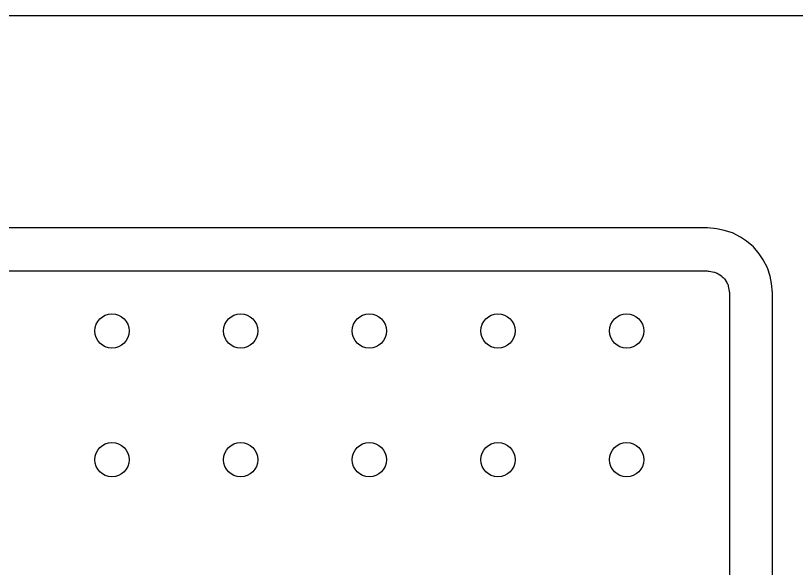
# Model space of a CAD drawing. Extents: x 1.67 to 6.2, y -5.98 to -1.89.
# Drawn here: x 2.6644 to 3.0228, y -2.1444 to -1.8907 of the extents above; entities that cross this region are included whole.
import ezdxf

# ---------------------------------------------------------------- set-up
doc = ezdxf.new("R2010")
doc.units = 0
doc.header["$MEASUREMENT"] = 0
doc.layers.add('BLACK', color=7, linetype='CONTINUOUS')

msp = doc.modelspace()

# ---------------------------------------------------------------- linework, layer by layer
at = {"layer": 'BLACK', "linetype": 'CONTINUOUS'}
for p, q in [((1.8113, -1.89075), (6.06174, -1.89075)), ((2.98204, -1.98819), (2.48463, -1.98819)), ((2.98636, -1.98861), (2.98204, -1.98819)), ((2.98965, -1.98927), (2.98636, -1.98861)), ((2.99357, -1.99046), (2.98965, -1.98927)), ((2.99719, -1.99239), (2.99357, -1.99046)), ((2.99998, -1.99426), (2.99719, -1.99239)), ((3.00315, -1.99685), (2.99998, -1.99426)), ((3.00575, -2.00002), (3.00315, -1.99685)), ((3.00725, -2.00228), (3.00575, -2.00002)), ((3.00761, -2.00281), (3.00725, -2.00228)), ((3.00954, -2.00643), (3.00761, -2.00281)), ((3.01073, -2.01035), (3.00954, -2.00643)), ((2.48488, -2.00787), (2.9818, -2.00787)), ((2.9818, -2.00787), (2.9818, -2.00787)), ((2.9818, -2.00787), (2.9818, -2.00787)), ((2.9818, -2.00787), (2.9818, -2.00787)), ((2.9818, -2.00787), (2.98187, -2.00787)), ((2.98187, -2.00787), (2.98231, -2.00792)), ((2.98231, -2.00792), (2.98276, -2.00797)), ((2.98276, -2.00797), (2.98509, -2.00843)), ((2.98509, -2.00843), (2.9851, -2.00843)), ((2.9851, -2.00843), (2.9851, -2.00843)), ((2.9851, -2.00843), (2.9851, -2.00843)), ((2.9851, -2.00843), (2.98516, -2.00845)), ((2.98516, -2.00845), (2.98559, -2.00858)), ((2.98559, -2.00858), (2.98602, -2.00871)), ((2.98602, -2.00871), (2.98604, -2.00873)), ((2.98604, -2.00873), (2.98607, -2.00874)), ((2.98607, -2.00874), (2.98647, -2.00896)), ((2.98647, -2.00896), (2.98686, -2.00917)), ((2.98686, -2.00917), (2.98843, -2.01021)), ((2.98843, -2.01021), (2.98844, -2.01022)), ((2.98844, -2.01022), (2.98844, -2.01022)), ((2.98844, -2.01022), (2.98844, -2.01022)), ((2.98844, -2.01022), (2.98849, -2.01025)), ((2.98849, -2.01025), (2.98883, -2.01054)), ((2.98883, -2.01054), (2.98918, -2.01083)), ((3.01139, -2.01364), (3.01073, -2.01035)), ((2.98918, -2.01083), (2.9892, -2.01085)), ((2.9892, -2.01085), (2.98922, -2.01087)), ((2.98922, -2.01087), (2.9895, -2.01122)), ((2.9895, -2.01122), (2.98979, -2.01157)), ((2.98979, -2.01157), (2.99083, -2.01314)), ((2.99083, -2.01314), (2.99084, -2.01314)), ((2.99084, -2.01314), (2.99084, -2.01314)), ((2.99084, -2.01314), (2.99084, -2.01314)), ((2.99084, -2.01314), (2.99087, -2.01319)), ((2.99087, -2.01319), (2.99108, -2.01359)), ((2.99108, -2.01359), (2.99129, -2.01399)), ((2.99129, -2.01399), (2.9913, -2.01402)), ((2.9913, -2.01402), (2.99131, -2.01405)), ((2.99131, -2.01405), (2.99144, -2.01448)), ((3.01181, -2.01796), (3.01139, -2.01364)), ((2.99144, -2.01448), (2.99157, -2.01491)), ((2.99157, -2.01491), (2.99203, -2.01724)), ((2.99203, -2.01724), (2.99204, -2.01731)), ((2.99204, -2.01731), (2.99208, -2.01776)), ((2.99208, -2.01776), (2.99213, -2.0182)), ((2.99213, -2.0182), (2.99213, -2.37156)), ((3.01181, -2.37181), (3.01181, -2.01796))]:
    msp.add_line(p, q, dxfattribs=at)
at = {"layer": 'BLACK'}
for centre in [(2.70866, -2.03543), (2.76772, -2.03543), (2.82677, -2.03543), (2.88583, -2.03543), (2.94488, -2.03543), (2.70866, -2.09449), (2.76772, -2.09449), (2.82677, -2.09449), (2.88583, -2.09449), (2.94488, -2.09449)]:
    msp.add_circle(centre, 0.00787, dxfattribs=at)

doc.saveas('drawing.dxf')
